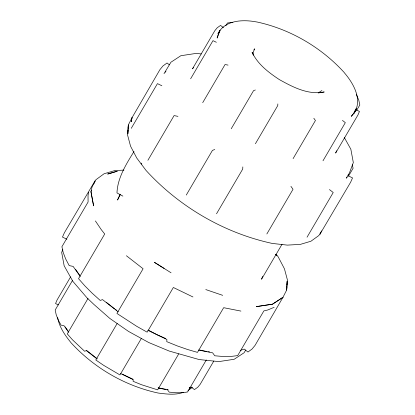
<?xml version="1.0" encoding="UTF-8"?>
<svg xmlns="http://www.w3.org/2000/svg" width="415" height="415" viewBox="0 0 415 415"><rect width="100%" height="100%" fill="white"/><g stroke="black" fill="none" stroke-linecap="round" stroke-linejoin="round"><path stroke-width="0.62" d="M128.043 130.04L127.82 133.843L128.334 124.967L132.032 117.689L159.92 69.658L162.939 65.975L167.032 62.987L169.382 64.818M128.152 128.136L128.334 124.967L127.638 135.274L130.559 146.204L136.784 158.074L146.033 170.43C179.275 206.794 224.116 233.028 272.323 243.439L287.346 245.115L300.382 244.378L310.928 241.234L318.544 235.756L319.986 234.127L350.623 182.242L352.537 177.905L348.128 175.773L348.195 174.57M242.832 166.923L242.708 169.087L216.526 213.777M277.848 103.932L277.749 105.592L255.407 143.73M286.848 286.864L286.666 290.033L282.968 297.311L255.08 345.342L252.061 349.025L247.968 352.013L244.212 349.088L240.212 350.483M286.957 284.96L287.18 281.157L286.666 290.033L287.362 279.726L284.441 268.796L278.216 256.927L276.349 254.437M356.132 108.517L356.054 109.809L359.437 111.443L357.969 114.945L335.621 153.083L336.607 150.749M88.644 192.404L88.022 195.398L88.089 202.027L61.908 246.718L63.236 252.621L65.679 258.944L69.212 265.621L73.097 266.383L80.266 276.442M355.307 110.208L354.835 112.024L351.355 116.273L354.835 112.024L355.743 109.098M346.841 177.008L346.53 178.217L349.471 172.853L353.326 162.561L350.836 149.193L344.336 137.557M62.805 249.415L61.674 252.439L64.164 265.808L72.833 281.323L87.088 297.944L93.925 304.449L109.814 318.419L128.51 331.403L148.731 342.525L169.107 351.023L199.091 359.54L218.798 361.6L234.143 359.286L244.087 352.76L245.732 350.037M91.409 190.506L90.958 191.714L93.583 205.778L90.958 191.714L92.078 186.864L95.901 179.747L104.072 173.766L114.618 170.622L123.945 170.088M94.112 183.285L95.014 180.873L64.377 232.758L62.463 237.095L66.872 239.227M262.617 276.343L261.533 279.248L282.055 244.212M354.825 110.93L353.933 113.305C362.99 99.999 353.492 83.467 344.554 73.004L344.03 72.319C321.117 47.248 290.204 29.164 256.973 21.99L256.091 21.865C243.003 19.412 224.904 20.019 217.948 33.625L219.883 31.265M320.437 232.924L319.986 234.127L321.589 230.859M120.189 194.23L117.523 200.046L120.049 194.936M131.27 128.308L157.446 83.623L161.86 85.749M70.633 276.841L57.031 300.055L55.563 303.557L58.38 304.921M72.677 280.156L55.19 310.005L56.191 314.705L58.142 319.763L61.026 325.116L64.003 325.702L68.517 332.026M190.63 78.798L212.973 40.654L216.355 42.288M225.833 25.761L227.451 22.996L232.888 22.286M147.896 160.289L174.077 115.598L177.957 116.361M87.996 298.494L67.277 333.873L72.335 339.657L84.603 351.246L86.377 350.623L97.058 358.949M202.712 102.666L225.06 64.522L228.032 65.108M253.923 49.914L254.577 48.799L253.119 52.684L253.591 55.2M186.278 195.04L212.459 150.349L214.773 149.54M117.165 323.482L95.792 359.966L103.558 365.283L119.966 374.942L141.339 338.458M231.233 128.754L253.575 90.615L255.35 89.993M178.694 353.933L157.648 389.861L141.494 384.721L133.106 381.292L133.199 379.632L120.609 373.547M293.089 158.649L315.431 120.511L313.823 118.254M266.845 233.972L293.021 189.287L290.925 186.345M206.328 359.94L187.549 392.004L182.112 392.714L175.976 392.756L169.211 392.134L167.603 389.882L158.354 388.061M322.989 160.792L345.332 122.653L342.448 120.407M356.573 110.52L359.81 104.995L358.809 100.295L356.278 94.169M213.782 361.076L200.186 384.295L197.768 387.242L194.438 389.592L191.559 387.345L189.261 388.15M307.043 237.204L333.224 192.513L329.469 189.582M348.512 176.105L353.092 168.282L352.299 164.739M164.008 73.688L170.913 62.24L180.857 55.714L196.202 53.4L201.285 53.929M133.998 151.517C126.274 163.946 117.502 177.983 116.983 192.928L122.882 196.113M165.17 72.272L165.943 71.328M193.681 67.375L192.472 68.849L214.814 30.705L217.232 27.758L220.562 25.408L223.441 27.655M187.974 390.572L192.446 387.314M321.916 90.517L318.17 92.981L324.198 91.964C308.272 95.206 292.736 87.062 279.238 79.524C268.536 72.438 257.689 64.216 252.092 52.311L252.751 54.116M189.66 388.15L190.724 387.449M189.541 388.243L191.554 386.93M189.204 387.968L190.293 387.382M274.144 307.323L267.659 310.01L263.862 310.918L237.686 355.608L230.833 356.449L223.156 356.501L214.742 355.774L212.641 352.838L198.469 350.047M183.394 392.3C175.581 395.241 166.986 394.141 158.909 393.135L158.027 393.01C124.796 385.836 93.883 367.752 70.97 342.681L70.446 341.996C64.678 334.801 59.236 326.88 57.659 317.6M207.095 351.562L199.667 350.047M208.33 351.728L209.565 351.899M165.637 389.265L158.094 387.807M166.908 389.441L168.179 389.612M240.918 311.089L223.659 307.691L197.483 352.382L187.528 349.492L177.252 345.908L166.773 341.659L166.897 339.496L147.87 330.299M205.773 289.566L222.679 295.33M165.782 338.573L157.093 334.755L148.197 330.06M133.002 379.253L122.233 374.138M192.954 296.969L173.346 287.491L147.164 332.182L136.779 326.346L116.921 313.444L143.097 268.754L126.393 255.739M164.117 268.427L154.422 262.337L171.053 272.785M114.509 308.744L106.536 302.462M115.546 309.497L116.584 310.244M97.157 358.726L86.595 350.447M118.249 311.873L102.531 299.62L100.217 300.429L92.177 293.203L84.925 285.93L78.534 278.693L104.715 234.003L101.224 229.573L95.393 220.93M79.789 275.425L75.499 269.231M68.703 332.026L65.197 326.921M141.116 163.121L141.842 164.096M275.664 254.276L276.805 255.806L275.71 254.333M132.032 117.689L131.202 121.683L132.032 117.689M218.378 33.989L217.128 38.066L220.017 30.347L218.378 33.989M282.968 297.311L272.51 304.185L256.351 306.618L272.51 304.185L282.968 297.311M110.878 173.097L107.661 174.056L117.258 171.219L110.878 173.097"/></g></svg>
